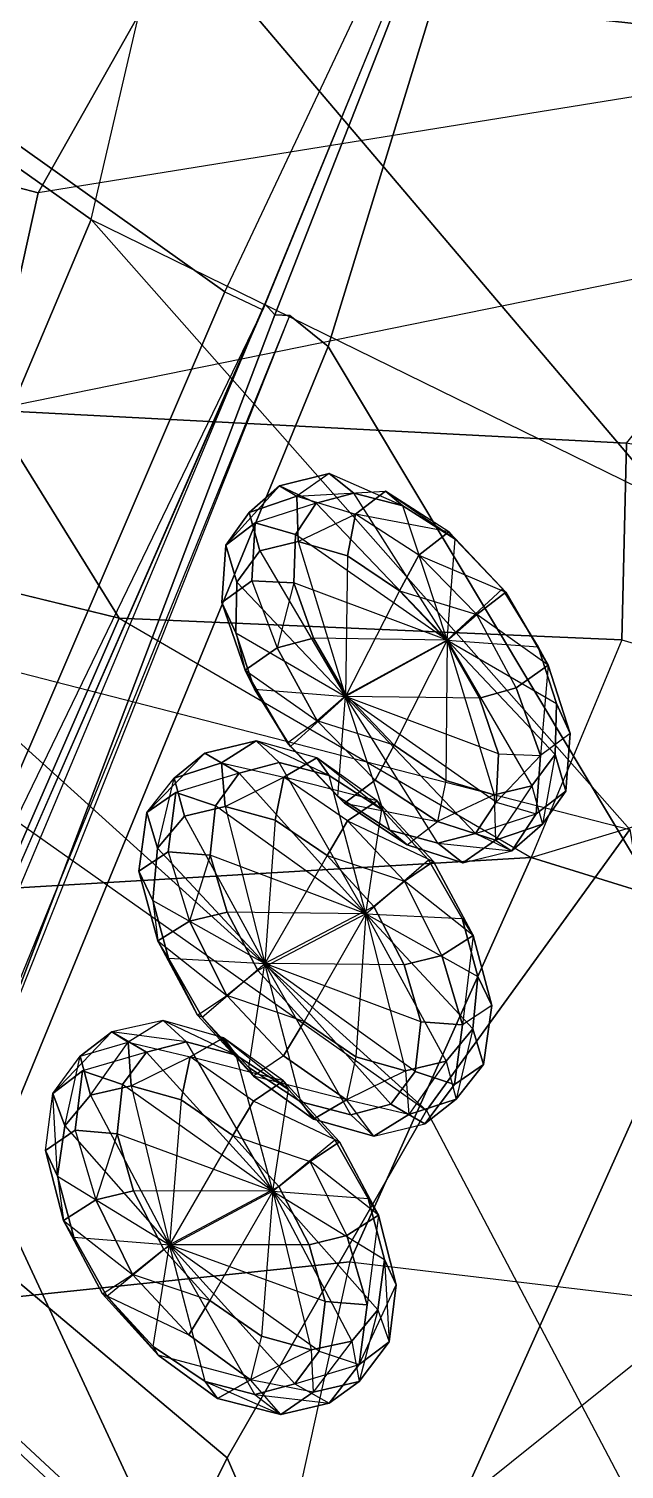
# Model space of a CAD drawing. Extents: x -0.135 to 0.053, y -0.194 to 0.215.
# Drawn here: x 0.01584 to 0.02235, y -0.09424 to -0.07846 of the extents above; entities that cross this region are included whole.
import ezdxf

# ---------------------------------------------------------------- set-up
doc = ezdxf.new("R2010")
doc.units = 0
for name, color, linetype in [('FIGURE_1_BLACK', 18, 'CONTINUOUS'), ('FIGURE_1_MAN_SUIT_BUTTONS', 176, 'CONTINUOUS'), ('FIGURE_1_MAN_SUIT_COAT_LINER', 9, 'CONTINUOUS'), ('FIGURE_1_MAN_SUIT_SHIRT', 7, 'CONTINUOUS'), ('FIGURE_1_MAN_SUIT_SLEEVES', 176, 'CONTINUOUS')]:
    doc.layers.add(name, color=color, linetype=linetype)

msp = doc.modelspace()

# ---------------------------------------------------------------- linework, layer by layer
at = {"layer": 'FIGURE_1_BLACK', "invisible_edges": 8}
for points in [[(0.018234, -0.104961, 0.388542), (0.004171, -0.087511, 0.384054), (0.008554, -0.089556, 0.382476)], [(0.004171, -0.087511, 0.384054), (0.018234, -0.104961, 0.388542), (0.014972, -0.108042, 0.39263)], [(0.008554, -0.089556, 0.382476), (0.0182, -0.099838, 0.384597), (0.018234, -0.104961, 0.388542)], [(0.0182, -0.099838, 0.384597), (0.008554, -0.089556, 0.382476), (0.012483, -0.091055, 0.381419)], [(0.012483, -0.091055, 0.381419), (0.01236, -0.090794, 0.380551), (0.01637, -0.094516, 0.380594)], [(0.016055, -0.094366, 0.381335), (0.0182, -0.099838, 0.384597), (0.012483, -0.091055, 0.381419)], [(0.01637, -0.094516, 0.380594), (0.016055, -0.094366, 0.381335), (0.012483, -0.091055, 0.381419)]]:
    msp.add_3dface(points, dxfattribs=at)
at = {"layer": 'FIGURE_1_MAN_SUIT_BUTTONS', "invisible_edges": 8}
for points in [[(0.017993, -0.08412, 0.384429), (0.018249, -0.083761, 0.385114), (0.018581, -0.083467, 0.384825)], [(0.018314, -0.083874, 0.384103), (0.017993, -0.08412, 0.384429), (0.018581, -0.083467, 0.384825)], [(0.018581, -0.083467, 0.384825), (0.018249, -0.083761, 0.385114), (0.018769, -0.083581, 0.38574)], [(0.018581, -0.083467, 0.384825), (0.018982, -0.083657, 0.38458), (0.018314, -0.083874, 0.384103)], [(0.018581, -0.083467, 0.384825), (0.019124, -0.083332, 0.38545), (0.019395, -0.083548, 0.385125)], [(0.019124, -0.083332, 0.38545), (0.018581, -0.083467, 0.384825), (0.018769, -0.083581, 0.38574)], [(0.019395, -0.083548, 0.385125), (0.018982, -0.083657, 0.38458), (0.018581, -0.083467, 0.384825)], [(0.019124, -0.083332, 0.38545), (0.018769, -0.083581, 0.38574), (0.019741, -0.083525, 0.386005)], [(0.019929, -0.083689, 0.385589), (0.019395, -0.083548, 0.385125), (0.019124, -0.083332, 0.38545)], [(0.019741, -0.083525, 0.386005), (0.019929, -0.083689, 0.385589), (0.019124, -0.083332, 0.38545)], [(0.018769, -0.083581, 0.38574), (0.018249, -0.083761, 0.385114), (0.018366, -0.084182, 0.385293)], [(0.018366, -0.084182, 0.385293), (0.018786, -0.084079, 0.385834), (0.018769, -0.083581, 0.38574)], [(0.018769, -0.083581, 0.38574), (0.019413, -0.08378, 0.386315), (0.019741, -0.083525, 0.386005)], [(0.018769, -0.083581, 0.38574), (0.018786, -0.084079, 0.385834), (0.019413, -0.08378, 0.386315)], [(0.020414, -0.08516, 0.384507), (0.018982, -0.083657, 0.38458), (0.019395, -0.083548, 0.385125)], [(0.020414, -0.08516, 0.384507), (0.019395, -0.083548, 0.385125), (0.019929, -0.083689, 0.385589)], [(0.020434, -0.083973, 0.386341), (0.019741, -0.083525, 0.386005), (0.019413, -0.08378, 0.386315)], [(0.020503, -0.084053, 0.385884), (0.019929, -0.083689, 0.385589), (0.019741, -0.083525, 0.386005)], [(0.020434, -0.083973, 0.386341), (0.020503, -0.084053, 0.385884), (0.019741, -0.083525, 0.386005)], [(0.018249, -0.083761, 0.385114), (0.017993, -0.08412, 0.384429), (0.018113, -0.084524, 0.384693)], [(0.018113, -0.084524, 0.384693), (0.018366, -0.084182, 0.385293), (0.018249, -0.083761, 0.385114)], [(0.018982, -0.083657, 0.38458), (0.018754, -0.084003, 0.384022), (0.018314, -0.083874, 0.384103)], [(0.020414, -0.08516, 0.384507), (0.018754, -0.084003, 0.384022), (0.018982, -0.083657, 0.38458)], [(0.018786, -0.084079, 0.385834), (0.019323, -0.084234, 0.386279), (0.019413, -0.08378, 0.386315)], [(0.020104, -0.084229, 0.386662), (0.019413, -0.08378, 0.386315), (0.019323, -0.084234, 0.386279)], [(0.020104, -0.084229, 0.386662), (0.020434, -0.083973, 0.386341), (0.019413, -0.08378, 0.386315)], [(0.020414, -0.08516, 0.384507), (0.019929, -0.083689, 0.385589), (0.020503, -0.084053, 0.385884)], [(0.018314, -0.083874, 0.384103), (0.018278, -0.084508, 0.38352), (0.01795, -0.084748, 0.383869)], [(0.01795, -0.084748, 0.383869), (0.017993, -0.08412, 0.384429), (0.018314, -0.083874, 0.384103)], [(0.018278, -0.084508, 0.38352), (0.018314, -0.083874, 0.384103), (0.018754, -0.084003, 0.384022)], [(0.018113, -0.084524, 0.384693), (0.017993, -0.08412, 0.384429), (0.01795, -0.084748, 0.383869)], [(0.018754, -0.084003, 0.384022), (0.018736, -0.08453, 0.383538), (0.018278, -0.084508, 0.38352)], [(0.018786, -0.084079, 0.385834), (0.018366, -0.084182, 0.385293), (0.019303, -0.085776, 0.385207)], [(0.020414, -0.08516, 0.384507), (0.018736, -0.08453, 0.383538), (0.018754, -0.084003, 0.384022)], [(0.019323, -0.084234, 0.386279), (0.018786, -0.084079, 0.385834), (0.019303, -0.085776, 0.385207)], [(0.020434, -0.083973, 0.386341), (0.020104, -0.084229, 0.386662), (0.02106, -0.084635, 0.386434)], [(0.020414, -0.08516, 0.384507), (0.020503, -0.084053, 0.385884), (0.021023, -0.084598, 0.385973)], [(0.020434, -0.083973, 0.386341), (0.02106, -0.084635, 0.386434), (0.021023, -0.084598, 0.385973)], [(0.021023, -0.084598, 0.385973), (0.020503, -0.084053, 0.385884), (0.020434, -0.083973, 0.386341)], [(0.018366, -0.084182, 0.385293), (0.018113, -0.084524, 0.384693), (0.019303, -0.085776, 0.385207)], [(0.019893, -0.084618, 0.38656), (0.019323, -0.084234, 0.386279), (0.019303, -0.085776, 0.385207)], [(0.019323, -0.084234, 0.386279), (0.019893, -0.084618, 0.38656), (0.020104, -0.084229, 0.386662)], [(0.020104, -0.084229, 0.386662), (0.019893, -0.084618, 0.38656), (0.020739, -0.084878, 0.386758)], [(0.020104, -0.084229, 0.386662), (0.020739, -0.084878, 0.386758), (0.02106, -0.084635, 0.386434)], [(0.018203, -0.085489, 0.383412), (0.01795, -0.084748, 0.383869), (0.018278, -0.084508, 0.38352)], [(0.01795, -0.084748, 0.383869), (0.018101, -0.085078, 0.384198), (0.018113, -0.084524, 0.384693)], [(0.018113, -0.084524, 0.384693), (0.018101, -0.085078, 0.384198), (0.019303, -0.085776, 0.385207)], [(0.018278, -0.084508, 0.38352), (0.018554, -0.085245, 0.383085), (0.018203, -0.085489, 0.383412)], [(0.018278, -0.084508, 0.38352), (0.018736, -0.08453, 0.383538), (0.018554, -0.085245, 0.383085)], [(0.018736, -0.08453, 0.383538), (0.018953, -0.085137, 0.383213), (0.018554, -0.085245, 0.383085)], [(0.020414, -0.08516, 0.384507), (0.018953, -0.085137, 0.383213), (0.018736, -0.08453, 0.383538)], [(0.018101, -0.085078, 0.384198), (0.01795, -0.084748, 0.383869), (0.018203, -0.085489, 0.383412)], [(0.020413, -0.085165, 0.386634), (0.019893, -0.084618, 0.38656), (0.019303, -0.085776, 0.385207)], [(0.019893, -0.084618, 0.38656), (0.020413, -0.085165, 0.386634), (0.020739, -0.084878, 0.386758)], [(0.020414, -0.08516, 0.384507), (0.021023, -0.084598, 0.385973), (0.021414, -0.085232, 0.385844)], [(0.02152, -0.085433, 0.386287), (0.02106, -0.084635, 0.386434), (0.020739, -0.084878, 0.386758)], [(0.021414, -0.085232, 0.385844), (0.021023, -0.084598, 0.385973), (0.02106, -0.084635, 0.386434)], [(0.02106, -0.084635, 0.386434), (0.02152, -0.085433, 0.386287), (0.021414, -0.085232, 0.385844)], [(0.021172, -0.08568, 0.386613), (0.020739, -0.084878, 0.386758), (0.020413, -0.085165, 0.386634)], [(0.021172, -0.08568, 0.386613), (0.02152, -0.085433, 0.386287), (0.020739, -0.084878, 0.386758)], [(0.018101, -0.085078, 0.384198), (0.018306, -0.085695, 0.383861), (0.019303, -0.085776, 0.385207)], [(0.018306, -0.085695, 0.383861), (0.018101, -0.085078, 0.384198), (0.018203, -0.085489, 0.383412)], [(0.018554, -0.085245, 0.383085), (0.018953, -0.085137, 0.383213), (0.019315, -0.085763, 0.383066)], [(0.020414, -0.08516, 0.384507), (0.019315, -0.085763, 0.383066), (0.018953, -0.085137, 0.383213)], [(0.020769, -0.085794, 0.386491), (0.020413, -0.085165, 0.386634), (0.019303, -0.085776, 0.385207)], [(0.020414, -0.08516, 0.384507), (0.019836, -0.08631, 0.383139), (0.019315, -0.085763, 0.383066)], [(0.020414, -0.08516, 0.384507), (0.020401, -0.086697, 0.383425), (0.019836, -0.08631, 0.383139)], [(0.020414, -0.08516, 0.384507), (0.02093, -0.086855, 0.383876), (0.020401, -0.086697, 0.383425)], [(0.020413, -0.085165, 0.386634), (0.020769, -0.085794, 0.386491), (0.021172, -0.08568, 0.386613)], [(0.020414, -0.08516, 0.384507), (0.021614, -0.085854, 0.385513), (0.021597, -0.086412, 0.385022)], [(0.020414, -0.08516, 0.384507), (0.021343, -0.086755, 0.384422), (0.02093, -0.086855, 0.383876)], [(0.020414, -0.08516, 0.384507), (0.021597, -0.086412, 0.385022), (0.021343, -0.086755, 0.384422)], [(0.020414, -0.08516, 0.384507), (0.021414, -0.085232, 0.385844), (0.021614, -0.085854, 0.385513)], [(0.018203, -0.085489, 0.383412), (0.018554, -0.085245, 0.383085), (0.018994, -0.086043, 0.382934)], [(0.019315, -0.085763, 0.383066), (0.018994, -0.086043, 0.382934), (0.018554, -0.085245, 0.383085)], [(0.021614, -0.085854, 0.385513), (0.021414, -0.085232, 0.385844), (0.02152, -0.085433, 0.386287)], [(0.018669, -0.086284, 0.383259), (0.018203, -0.085489, 0.383412), (0.018994, -0.086043, 0.382934)], [(0.018306, -0.085695, 0.383861), (0.018203, -0.085489, 0.383412), (0.018669, -0.086284, 0.383259)], [(0.02152, -0.085433, 0.386287), (0.021172, -0.08568, 0.386613), (0.021437, -0.086422, 0.386186)], [(0.021764, -0.086181, 0.385838), (0.02152, -0.085433, 0.386287), (0.021437, -0.086422, 0.386186)], [(0.02152, -0.085433, 0.386287), (0.021764, -0.086181, 0.385838), (0.021614, -0.085854, 0.385513)], [(0.018306, -0.085695, 0.383861), (0.0187, -0.086326, 0.383728), (0.019303, -0.085776, 0.385207)], [(0.0187, -0.086326, 0.383728), (0.018306, -0.085695, 0.383861), (0.018669, -0.086284, 0.383259)], [(0.021172, -0.08568, 0.386613), (0.020769, -0.085794, 0.386491), (0.020979, -0.086403, 0.386171)], [(0.020979, -0.086403, 0.386171), (0.021437, -0.086422, 0.386186), (0.021172, -0.08568, 0.386613)], [(0.0187, -0.086326, 0.383728), (0.01922, -0.086872, 0.383817), (0.019303, -0.085776, 0.385207)], [(0.019315, -0.085763, 0.383066), (0.019836, -0.08631, 0.383139), (0.018994, -0.086043, 0.382934)], [(0.01922, -0.086872, 0.383817), (0.019787, -0.08724, 0.384118), (0.019303, -0.085776, 0.385207)], [(0.020954, -0.086934, 0.385692), (0.020979, -0.086403, 0.386171), (0.019303, -0.085776, 0.385207)], [(0.020315, -0.087385, 0.384587), (0.020725, -0.087279, 0.385135), (0.019303, -0.085776, 0.385207)], [(0.019787, -0.08724, 0.384118), (0.020315, -0.087385, 0.384587), (0.019303, -0.085776, 0.385207)], [(0.020725, -0.087279, 0.385135), (0.020954, -0.086934, 0.385692), (0.019303, -0.085776, 0.385207)], [(0.020979, -0.086403, 0.386171), (0.020769, -0.085794, 0.386491), (0.019303, -0.085776, 0.385207)], [(0.021597, -0.086412, 0.385022), (0.021614, -0.085854, 0.385513), (0.021764, -0.086181, 0.385838)], [(0.018669, -0.086284, 0.383259), (0.018994, -0.086043, 0.382934), (0.019628, -0.086693, 0.38303)], [(0.019836, -0.08631, 0.383139), (0.019628, -0.086693, 0.38303), (0.018994, -0.086043, 0.382934)], [(0.017764, -0.086399, 0.381049), (0.018323, -0.086264, 0.381686), (0.018577, -0.0865, 0.381318)], [(0.017945, -0.086502, 0.381988), (0.018323, -0.086264, 0.381686), (0.017764, -0.086399, 0.381049)], [(0.018323, -0.086264, 0.381686), (0.017945, -0.086502, 0.381988), (0.018629, -0.08666, 0.38252)], [(0.019124, -0.086641, 0.38176), (0.018577, -0.0865, 0.381318), (0.018323, -0.086264, 0.381686)], [(0.018987, -0.08645, 0.382181), (0.019124, -0.086641, 0.38176), (0.018323, -0.086264, 0.381686)], [(0.018629, -0.08666, 0.38252), (0.018987, -0.08645, 0.382181), (0.018323, -0.086264, 0.381686)], [(0.019628, -0.086693, 0.38303), (0.019293, -0.086947, 0.383353), (0.018669, -0.086284, 0.383259)], [(0.0187, -0.086326, 0.383728), (0.018669, -0.086284, 0.383259), (0.019293, -0.086947, 0.383353)], [(0.01922, -0.086872, 0.383817), (0.0187, -0.086326, 0.383728), (0.019293, -0.086947, 0.383353)], [(0.019628, -0.086693, 0.38303), (0.019836, -0.08631, 0.383139), (0.020401, -0.086697, 0.383425)], [(0.021391, -0.087061, 0.38561), (0.021715, -0.086814, 0.385284), (0.021764, -0.086181, 0.385838)], [(0.021764, -0.086181, 0.385838), (0.021437, -0.086422, 0.386186), (0.021391, -0.087061, 0.38561)], [(0.021764, -0.086181, 0.385838), (0.021715, -0.086814, 0.385284), (0.021597, -0.086412, 0.385022)], [(0.017127, -0.087046, 0.380713), (0.017426, -0.086671, 0.381376), (0.017764, -0.086399, 0.381049)], [(0.017443, -0.086827, 0.380353), (0.017127, -0.087046, 0.380713), (0.017764, -0.086399, 0.381049)], [(0.017764, -0.086399, 0.381049), (0.017426, -0.086671, 0.381376), (0.017945, -0.086502, 0.381988)], [(0.017764, -0.086399, 0.381049), (0.018139, -0.086616, 0.380794), (0.017443, -0.086827, 0.380353)], [(0.018577, -0.0865, 0.381318), (0.018139, -0.086616, 0.380794), (0.017764, -0.086399, 0.381049)], [(0.01965, -0.086919, 0.382532), (0.018987, -0.08645, 0.382181), (0.018629, -0.08666, 0.38252)], [(0.019699, -0.087015, 0.382057), (0.019124, -0.086641, 0.38176), (0.018987, -0.08645, 0.382181)], [(0.01965, -0.086919, 0.382532), (0.019699, -0.087015, 0.382057), (0.018987, -0.08645, 0.382181)], [(0.020979, -0.086403, 0.386171), (0.020954, -0.086934, 0.385692), (0.021437, -0.086422, 0.386186)], [(0.020954, -0.086934, 0.385692), (0.021391, -0.087061, 0.38561), (0.021437, -0.086422, 0.386186)], [(0.021343, -0.086755, 0.384422), (0.021597, -0.086412, 0.385022), (0.021459, -0.087175, 0.384599)], [(0.021597, -0.086412, 0.385022), (0.021715, -0.086814, 0.385284), (0.021459, -0.087175, 0.384599)], [(0.017945, -0.086502, 0.381988), (0.017426, -0.086671, 0.381376), (0.01754, -0.087087, 0.381574)], [(0.018139, -0.086616, 0.380794), (0.017878, -0.086973, 0.380254), (0.017443, -0.086827, 0.380353)], [(0.01754, -0.087087, 0.381574), (0.017985, -0.086982, 0.382103), (0.017945, -0.086502, 0.381988)], [(0.019527, -0.088157, 0.380713), (0.017878, -0.086973, 0.380254), (0.018139, -0.086616, 0.380794)], [(0.017945, -0.086502, 0.381988), (0.017985, -0.086982, 0.382103), (0.018629, -0.08666, 0.38252)], [(0.019527, -0.088157, 0.380713), (0.018139, -0.086616, 0.380794), (0.018577, -0.0865, 0.381318)], [(0.019527, -0.088157, 0.380713), (0.018577, -0.0865, 0.381318), (0.019124, -0.086641, 0.38176)], [(0.019527, -0.088157, 0.380713), (0.019124, -0.086641, 0.38176), (0.019699, -0.087015, 0.382057)], [(0.017127, -0.087046, 0.380713), (0.017245, -0.08744, 0.380993), (0.017426, -0.086671, 0.381376)], [(0.017245, -0.08744, 0.380993), (0.01754, -0.087087, 0.381574), (0.017426, -0.086671, 0.381376)], [(0.017985, -0.086982, 0.382103), (0.018533, -0.087132, 0.382531), (0.018629, -0.08666, 0.38252)], [(0.019326, -0.08714, 0.382881), (0.018629, -0.08666, 0.38252), (0.018533, -0.087132, 0.382531)], [(0.019326, -0.08714, 0.382881), (0.01965, -0.086919, 0.382532), (0.018629, -0.08666, 0.38252)], [(0.019293, -0.086947, 0.383353), (0.019628, -0.086693, 0.38303), (0.020311, -0.087147, 0.383384)], [(0.020401, -0.086697, 0.383425), (0.020311, -0.087147, 0.383384), (0.019628, -0.086693, 0.38303)], [(0.020401, -0.086697, 0.383425), (0.02093, -0.086855, 0.383876), (0.020311, -0.087147, 0.383384)], [(0.02093, -0.086855, 0.383876), (0.021343, -0.086755, 0.384422), (0.020944, -0.087351, 0.383967)], [(0.021343, -0.086755, 0.384422), (0.021459, -0.087175, 0.384599), (0.020944, -0.087351, 0.383967)], [(0.017443, -0.086827, 0.380353), (0.017361, -0.087479, 0.379792), (0.017039, -0.087691, 0.380175)], [(0.017039, -0.087691, 0.380175), (0.017127, -0.087046, 0.380713), (0.017443, -0.086827, 0.380353)], [(0.017361, -0.087479, 0.379792), (0.017443, -0.086827, 0.380353), (0.017878, -0.086973, 0.380254)], [(0.01922, -0.086872, 0.383817), (0.019293, -0.086947, 0.383353), (0.019979, -0.087401, 0.383695)], [(0.019979, -0.087401, 0.383695), (0.019787, -0.08724, 0.384118), (0.01922, -0.086872, 0.383817)], [(0.019979, -0.087401, 0.383695), (0.019293, -0.086947, 0.383353), (0.020311, -0.087147, 0.383384)], [(0.01965, -0.086919, 0.382532), (0.019326, -0.08714, 0.382881), (0.020265, -0.087585, 0.382616)], [(0.01965, -0.086919, 0.382532), (0.020265, -0.087585, 0.382616), (0.020212, -0.087565, 0.382147)], [(0.020212, -0.087565, 0.382147), (0.019699, -0.087015, 0.382057), (0.01965, -0.086919, 0.382532)], [(0.02093, -0.086855, 0.383876), (0.020944, -0.087351, 0.383967), (0.020311, -0.087147, 0.383384)], [(0.020954, -0.086934, 0.385692), (0.020725, -0.087279, 0.385135), (0.021391, -0.087061, 0.38561)], [(0.021715, -0.086814, 0.385284), (0.021391, -0.087061, 0.38561), (0.021124, -0.087468, 0.384888)], [(0.021124, -0.087468, 0.384888), (0.021459, -0.087175, 0.384599), (0.021715, -0.086814, 0.385284)], [(0.017245, -0.08744, 0.380993), (0.017127, -0.087046, 0.380713), (0.017039, -0.087691, 0.380175)], [(0.01754, -0.087087, 0.381574), (0.017245, -0.08744, 0.380993), (0.018421, -0.088702, 0.381511)], [(0.017878, -0.086973, 0.380254), (0.017821, -0.087516, 0.379787), (0.017361, -0.087479, 0.379792)], [(0.017985, -0.086982, 0.382103), (0.01754, -0.087087, 0.381574), (0.018421, -0.088702, 0.381511)], [(0.019527, -0.088157, 0.380713), (0.017821, -0.087516, 0.379787), (0.017878, -0.086973, 0.380254)], [(0.018533, -0.087132, 0.382531), (0.017985, -0.086982, 0.382103), (0.018421, -0.088702, 0.381511)], [(0.019527, -0.088157, 0.380713), (0.019699, -0.087015, 0.382057), (0.020212, -0.087565, 0.382147)], [(0.020725, -0.087279, 0.385135), (0.021124, -0.087468, 0.384888), (0.021391, -0.087061, 0.38561)], [(0.019102, -0.08752, 0.382803), (0.018533, -0.087132, 0.382531), (0.018421, -0.088702, 0.381511)], [(0.018533, -0.087132, 0.382531), (0.019102, -0.08752, 0.382803), (0.019326, -0.08714, 0.382881)], [(0.019326, -0.08714, 0.382881), (0.019102, -0.08752, 0.382803), (0.019949, -0.0878, 0.382972)], [(0.019326, -0.08714, 0.382881), (0.019949, -0.0878, 0.382972), (0.020265, -0.087585, 0.382616)], [(0.019787, -0.08724, 0.384118), (0.019979, -0.087401, 0.383695), (0.020587, -0.087599, 0.384257)], [(0.020587, -0.087599, 0.384257), (0.020315, -0.087385, 0.384587), (0.019787, -0.08724, 0.384118)], [(0.019979, -0.087401, 0.383695), (0.020311, -0.087147, 0.383384), (0.020944, -0.087351, 0.383967)], [(0.020944, -0.087351, 0.383967), (0.021459, -0.087175, 0.384599), (0.021124, -0.087468, 0.384888)], [(0.020944, -0.087351, 0.383967), (0.020587, -0.087599, 0.384257), (0.019979, -0.087401, 0.383695)], [(0.020725, -0.087279, 0.385135), (0.020315, -0.087385, 0.384587), (0.021124, -0.087468, 0.384888)], [(0.020315, -0.087385, 0.384587), (0.020587, -0.087599, 0.384257), (0.021124, -0.087468, 0.384888)], [(0.020587, -0.087599, 0.384257), (0.020944, -0.087351, 0.383967), (0.021124, -0.087468, 0.384888)], [(0.017039, -0.087691, 0.380175), (0.017193, -0.08801, 0.380518), (0.017245, -0.08744, 0.380993)], [(0.017246, -0.088455, 0.379733), (0.017039, -0.087691, 0.380175), (0.017361, -0.087479, 0.379792)], [(0.017245, -0.08744, 0.380993), (0.017193, -0.08801, 0.380518), (0.018421, -0.088702, 0.381511)], [(0.017361, -0.087479, 0.379792), (0.017593, -0.088238, 0.37937), (0.017246, -0.088455, 0.379733)], [(0.017361, -0.087479, 0.379792), (0.017821, -0.087516, 0.379787), (0.017593, -0.088238, 0.37937)], [(0.017821, -0.087516, 0.379787), (0.018005, -0.088139, 0.379472), (0.017593, -0.088238, 0.37937)], [(0.019527, -0.088157, 0.380713), (0.018005, -0.088139, 0.379472), (0.017821, -0.087516, 0.379787)], [(0.019611, -0.088076, 0.382876), (0.019102, -0.08752, 0.382803), (0.018421, -0.088702, 0.381511)], [(0.019102, -0.08752, 0.382803), (0.019611, -0.088076, 0.382876), (0.019949, -0.0878, 0.382972)], [(0.019527, -0.088157, 0.380713), (0.020212, -0.087565, 0.382147), (0.02058, -0.08821, 0.382024)], [(0.0207, -0.088396, 0.382478), (0.020265, -0.087585, 0.382616), (0.019949, -0.0878, 0.382972)], [(0.02058, -0.08821, 0.382024), (0.020212, -0.087565, 0.382147), (0.020265, -0.087585, 0.382616)], [(0.020265, -0.087585, 0.382616), (0.0207, -0.088396, 0.382478), (0.02058, -0.08821, 0.382024)], [(0.017193, -0.08801, 0.380518), (0.017039, -0.087691, 0.380175), (0.017246, -0.088455, 0.379733)], [(0.020357, -0.088614, 0.382838), (0.019949, -0.0878, 0.382972), (0.019611, -0.088076, 0.382876)], [(0.020357, -0.088614, 0.382838), (0.0207, -0.088396, 0.382478), (0.019949, -0.0878, 0.382972)], [(0.017193, -0.08801, 0.380518), (0.017365, -0.088644, 0.380193), (0.018421, -0.088702, 0.381511)], [(0.017365, -0.088644, 0.380193), (0.017193, -0.08801, 0.380518), (0.017246, -0.088455, 0.379733)], [(0.017593, -0.088238, 0.37937), (0.018005, -0.088139, 0.379472), (0.018342, -0.088779, 0.379332)], [(0.019527, -0.088157, 0.380713), (0.018342, -0.088779, 0.379332), (0.018005, -0.088139, 0.379472)], [(0.019527, -0.088157, 0.380713), (0.018849, -0.089337, 0.379404), (0.018342, -0.088779, 0.379332)], [(0.019946, -0.088716, 0.38274), (0.019611, -0.088076, 0.382876), (0.018421, -0.088702, 0.381511)], [(0.019527, -0.088157, 0.380713), (0.019414, -0.089726, 0.379681), (0.018849, -0.089337, 0.379404)], [(0.019527, -0.088157, 0.380713), (0.01996, -0.089877, 0.380115), (0.019414, -0.089726, 0.379681)], [(0.019527, -0.088157, 0.380713), (0.020751, -0.088845, 0.381704), (0.020697, -0.089417, 0.381232)], [(0.019527, -0.088157, 0.380713), (0.020404, -0.089771, 0.38065), (0.01996, -0.089877, 0.380115)], [(0.019527, -0.088157, 0.380713), (0.020697, -0.089417, 0.381232), (0.020404, -0.089771, 0.38065)], [(0.019527, -0.088157, 0.380713), (0.02058, -0.08821, 0.382024), (0.020751, -0.088845, 0.381704)], [(0.019611, -0.088076, 0.382876), (0.019946, -0.088716, 0.38274), (0.020357, -0.088614, 0.382838)], [(0.020751, -0.088845, 0.381704), (0.02058, -0.08821, 0.382024), (0.0207, -0.088396, 0.382478)], [(0.017246, -0.088455, 0.379733), (0.017593, -0.088238, 0.37937), (0.018002, -0.089054, 0.379229)], [(0.018342, -0.088779, 0.379332), (0.018002, -0.089054, 0.379229), (0.017593, -0.088238, 0.37937)], [(0.017681, -0.089268, 0.379588), (0.017246, -0.088455, 0.379733), (0.018002, -0.089054, 0.379229)], [(0.017365, -0.088644, 0.380193), (0.017246, -0.088455, 0.379733), (0.017681, -0.089268, 0.379588)], [(0.0207, -0.088396, 0.382478), (0.020357, -0.088614, 0.382838), (0.020584, -0.089374, 0.382424)], [(0.020905, -0.089162, 0.382043), (0.0207, -0.088396, 0.382478), (0.020584, -0.089374, 0.382424)], [(0.0207, -0.088396, 0.382478), (0.020905, -0.089162, 0.382043), (0.020751, -0.088845, 0.381704)], [(0.017365, -0.088644, 0.380193), (0.017732, -0.089291, 0.380066), (0.018421, -0.088702, 0.381511)], [(0.017732, -0.089291, 0.380066), (0.017365, -0.088644, 0.380193), (0.017681, -0.089268, 0.379588)], [(0.020357, -0.088614, 0.382838), (0.019946, -0.088716, 0.38274), (0.020126, -0.08934, 0.382432)], [(0.020126, -0.08934, 0.382432), (0.020584, -0.089374, 0.382424), (0.020357, -0.088614, 0.382838)], [(0.017732, -0.089291, 0.380066), (0.018243, -0.089842, 0.380156), (0.018421, -0.088702, 0.381511)], [(0.018342, -0.088779, 0.379332), (0.018849, -0.089337, 0.379404), (0.018002, -0.089054, 0.379229)], [(0.018243, -0.089842, 0.380156), (0.018815, -0.090217, 0.380457), (0.018421, -0.088702, 0.381511)], [(0.020064, -0.089884, 0.38197), (0.020126, -0.08934, 0.382432), (0.018421, -0.088702, 0.381511)], [(0.01936, -0.090359, 0.380905), (0.019799, -0.090242, 0.381431), (0.018421, -0.088702, 0.381511)], [(0.018815, -0.090217, 0.380457), (0.01936, -0.090359, 0.380905), (0.018421, -0.088702, 0.381511)], [(0.019799, -0.090242, 0.381431), (0.020064, -0.089884, 0.38197), (0.018421, -0.088702, 0.381511)], [(0.020126, -0.08934, 0.382432), (0.019946, -0.088716, 0.38274), (0.018421, -0.088702, 0.381511)], [(0.020697, -0.089417, 0.381232), (0.020751, -0.088845, 0.381704), (0.020905, -0.089162, 0.382043)], [(0.017681, -0.089268, 0.379588), (0.018002, -0.089054, 0.379229), (0.018623, -0.089715, 0.37932)], [(0.018849, -0.089337, 0.379404), (0.018623, -0.089715, 0.37932), (0.018002, -0.089054, 0.379229)], [(0.020496, -0.090028, 0.381869), (0.020813, -0.089809, 0.38151), (0.020905, -0.089162, 0.382043)], [(0.020905, -0.089162, 0.382043), (0.020584, -0.089374, 0.382424), (0.020496, -0.090028, 0.381869)], [(0.020905, -0.089162, 0.382043), (0.020813, -0.089809, 0.38151), (0.020697, -0.089417, 0.381232)], [(0.017306, -0.089325, 0.378471), (0.01756, -0.089561, 0.378094), (0.016743, -0.089452, 0.377813)], [(0.017306, -0.089325, 0.378471), (0.016743, -0.089452, 0.377813), (0.016921, -0.089563, 0.378776)], [(0.017306, -0.089325, 0.378471), (0.016921, -0.089563, 0.378776), (0.017602, -0.089726, 0.379323)], [(0.018106, -0.089705, 0.378549), (0.01756, -0.089561, 0.378094), (0.017306, -0.089325, 0.378471)], [(0.017967, -0.089517, 0.37898), (0.018106, -0.089705, 0.378549), (0.017306, -0.089325, 0.378471)], [(0.017602, -0.089726, 0.379323), (0.017967, -0.089517, 0.37898), (0.017306, -0.089325, 0.378471)], [(0.018623, -0.089715, 0.37932), (0.018294, -0.089936, 0.379672), (0.017681, -0.089268, 0.379588)], [(0.017732, -0.089291, 0.380066), (0.017681, -0.089268, 0.379588), (0.018294, -0.089936, 0.379672)], [(0.018243, -0.089842, 0.380156), (0.017732, -0.089291, 0.380066), (0.018294, -0.089936, 0.379672)], [(0.016099, -0.090126, 0.377459), (0.016398, -0.089719, 0.378135), (0.016743, -0.089452, 0.377813)], [(0.016423, -0.089877, 0.377103), (0.016099, -0.090126, 0.377459), (0.016743, -0.089452, 0.377813)], [(0.016743, -0.089452, 0.377813), (0.016398, -0.089719, 0.378135), (0.016921, -0.089563, 0.378776)], [(0.016743, -0.089452, 0.377813), (0.017124, -0.089673, 0.377552), (0.016423, -0.089877, 0.377103)], [(0.01756, -0.089561, 0.378094), (0.017124, -0.089673, 0.377552), (0.016743, -0.089452, 0.377813)], [(0.018623, -0.089715, 0.37932), (0.018849, -0.089337, 0.379404), (0.019414, -0.089726, 0.379681)], [(0.020584, -0.089374, 0.382424), (0.020126, -0.08934, 0.382432), (0.020064, -0.089884, 0.38197)], [(0.020064, -0.089884, 0.38197), (0.020496, -0.090028, 0.381869), (0.020584, -0.089374, 0.382424)], [(0.020404, -0.089771, 0.38065), (0.020697, -0.089417, 0.381232), (0.020514, -0.090187, 0.380846)], [(0.020697, -0.089417, 0.381232), (0.020813, -0.089809, 0.38151), (0.020514, -0.090187, 0.380846)], [(0.016398, -0.089719, 0.378135), (0.01651, -0.090144, 0.378341), (0.016921, -0.089563, 0.378776)], [(0.01651, -0.090144, 0.378341), (0.016956, -0.090044, 0.378888), (0.016921, -0.089563, 0.378776)], [(0.016921, -0.089563, 0.378776), (0.016956, -0.090044, 0.378888), (0.017602, -0.089726, 0.379323)], [(0.018508, -0.091195, 0.377482), (0.017124, -0.089673, 0.377552), (0.01756, -0.089561, 0.378094)], [(0.018508, -0.091195, 0.377482), (0.01756, -0.089561, 0.378094), (0.018106, -0.089705, 0.378549)], [(0.018625, -0.089988, 0.379339), (0.017967, -0.089517, 0.37898), (0.017602, -0.089726, 0.379323)], [(0.018677, -0.090082, 0.378852), (0.018106, -0.089705, 0.378549), (0.017967, -0.089517, 0.37898)], [(0.018625, -0.089988, 0.379339), (0.018677, -0.090082, 0.378852), (0.017967, -0.089517, 0.37898)], [(0.016099, -0.090126, 0.377459), (0.016228, -0.090482, 0.37777), (0.016398, -0.089719, 0.378135)], [(0.016228, -0.090482, 0.37777), (0.01651, -0.090144, 0.378341), (0.016398, -0.089719, 0.378135)], [(0.017124, -0.089673, 0.377552), (0.016861, -0.090028, 0.376991), (0.016423, -0.089877, 0.377103)], [(0.018508, -0.091195, 0.377482), (0.016861, -0.090028, 0.376991), (0.017124, -0.089673, 0.377552)], [(0.016956, -0.090044, 0.378888), (0.017502, -0.090197, 0.379328), (0.017602, -0.089726, 0.379323)], [(0.018296, -0.090209, 0.37969), (0.017602, -0.089726, 0.379323), (0.017502, -0.090197, 0.379328)], [(0.018296, -0.090209, 0.37969), (0.018625, -0.089988, 0.379339), (0.017602, -0.089726, 0.379323)], [(0.018508, -0.091195, 0.377482), (0.018106, -0.089705, 0.378549), (0.018677, -0.090082, 0.378852)], [(0.018623, -0.089715, 0.37932), (0.019315, -0.090197, 0.379687), (0.018294, -0.089936, 0.379672)], [(0.019414, -0.089726, 0.379681), (0.019315, -0.090197, 0.379687), (0.018623, -0.089715, 0.37932)], [(0.019414, -0.089726, 0.379681), (0.01996, -0.089877, 0.380115), (0.019315, -0.090197, 0.379687)], [(0.01996, -0.089877, 0.380115), (0.020404, -0.089771, 0.38065), (0.019995, -0.090356, 0.380227)], [(0.020404, -0.089771, 0.38065), (0.020514, -0.090187, 0.380846), (0.019995, -0.090356, 0.380227)], [(0.016017, -0.090751, 0.376869), (0.016099, -0.090126, 0.377459), (0.016423, -0.089877, 0.377103)], [(0.016423, -0.089877, 0.377103), (0.016341, -0.09053, 0.376508), (0.016017, -0.090751, 0.376869)], [(0.016341, -0.09053, 0.376508), (0.016423, -0.089877, 0.377103), (0.016861, -0.090028, 0.376991)], [(0.018243, -0.089842, 0.380156), (0.018294, -0.089936, 0.379672), (0.018952, -0.090406, 0.380028)], [(0.018952, -0.090406, 0.380028), (0.018815, -0.090217, 0.380457), (0.018243, -0.089842, 0.380156)], [(0.019315, -0.090197, 0.379687), (0.018952, -0.090406, 0.380028), (0.018294, -0.089936, 0.379672)], [(0.01996, -0.089877, 0.380115), (0.019995, -0.090356, 0.380227), (0.019315, -0.090197, 0.379687)], [(0.020496, -0.090028, 0.381869), (0.020064, -0.089884, 0.38197), (0.019799, -0.090242, 0.381431)], [(0.020813, -0.089809, 0.38151), (0.020496, -0.090028, 0.381869), (0.020171, -0.090459, 0.381174)], [(0.020171, -0.090459, 0.381174), (0.020514, -0.090187, 0.380846), (0.020813, -0.089809, 0.38151)], [(0.016861, -0.090028, 0.376991), (0.016802, -0.09057, 0.376502), (0.016341, -0.09053, 0.376508)], [(0.016956, -0.090044, 0.378888), (0.01651, -0.090144, 0.378341), (0.017374, -0.091784, 0.378238)], [(0.018508, -0.091195, 0.377482), (0.016802, -0.09057, 0.376502), (0.016861, -0.090028, 0.376991)], [(0.017502, -0.090197, 0.379328), (0.016956, -0.090044, 0.378888), (0.017374, -0.091784, 0.378238)], [(0.019237, -0.090655, 0.37942), (0.018625, -0.089988, 0.379339), (0.018296, -0.090209, 0.37969)], [(0.018508, -0.091195, 0.377482), (0.018677, -0.090082, 0.378852), (0.019187, -0.090633, 0.37894)], [(0.018625, -0.089988, 0.379339), (0.019237, -0.090655, 0.37942), (0.019187, -0.090633, 0.37894)], [(0.019187, -0.090633, 0.37894), (0.018677, -0.090082, 0.378852), (0.018625, -0.089988, 0.379339)], [(0.019799, -0.090242, 0.381431), (0.020171, -0.090459, 0.381174), (0.020496, -0.090028, 0.381869)], [(0.016017, -0.090751, 0.376869), (0.016148, -0.091033, 0.377245), (0.016099, -0.090126, 0.377459)], [(0.016148, -0.091033, 0.377245), (0.016228, -0.090482, 0.37777), (0.016099, -0.090126, 0.377459)], [(0.01651, -0.090144, 0.378341), (0.016228, -0.090482, 0.37777), (0.017374, -0.091784, 0.378238)], [(0.018069, -0.090587, 0.379605), (0.017502, -0.090197, 0.379328), (0.017374, -0.091784, 0.378238)], [(0.017502, -0.090197, 0.379328), (0.018069, -0.090587, 0.379605), (0.018296, -0.090209, 0.37969)], [(0.018296, -0.090209, 0.37969), (0.018069, -0.090587, 0.379605), (0.018914, -0.09087, 0.379781)], [(0.018914, -0.09087, 0.379781), (0.019237, -0.090655, 0.37942), (0.018296, -0.090209, 0.37969)], [(0.018815, -0.090217, 0.380457), (0.018952, -0.090406, 0.380028), (0.019613, -0.090594, 0.380531)], [(0.019613, -0.090594, 0.380531), (0.01936, -0.090359, 0.380905), (0.018815, -0.090217, 0.380457)], [(0.019613, -0.090594, 0.380531), (0.018952, -0.090406, 0.380028), (0.019315, -0.090197, 0.379687)], [(0.019995, -0.090356, 0.380227), (0.019613, -0.090594, 0.380531), (0.019315, -0.090197, 0.379687)], [(0.020171, -0.090459, 0.381174), (0.019799, -0.090242, 0.381431), (0.01936, -0.090359, 0.380905)], [(0.019995, -0.090356, 0.380227), (0.020514, -0.090187, 0.380846), (0.020171, -0.090459, 0.381174)], [(0.01936, -0.090359, 0.380905), (0.019613, -0.090594, 0.380531), (0.020171, -0.090459, 0.381174)], [(0.019613, -0.090594, 0.380531), (0.019995, -0.090356, 0.380227), (0.020171, -0.090459, 0.381174)], [(0.016215, -0.091517, 0.376437), (0.016017, -0.090751, 0.376869), (0.016341, -0.09053, 0.376508)], [(0.016228, -0.090482, 0.37777), (0.016148, -0.091033, 0.377245), (0.017374, -0.091784, 0.378238)], [(0.016341, -0.09053, 0.376508), (0.016567, -0.091291, 0.37606), (0.016215, -0.091517, 0.376437)], [(0.016341, -0.09053, 0.376508), (0.016802, -0.09057, 0.376502), (0.016567, -0.091291, 0.37606)], [(0.016802, -0.09057, 0.376502), (0.016981, -0.091193, 0.37617), (0.016567, -0.091291, 0.37606)], [(0.018508, -0.091195, 0.377482), (0.016981, -0.091193, 0.37617), (0.016802, -0.09057, 0.376502)], [(0.018574, -0.091144, 0.379677), (0.018069, -0.090587, 0.379605), (0.017374, -0.091784, 0.378238)], [(0.018069, -0.090587, 0.379605), (0.018574, -0.091144, 0.379677), (0.018914, -0.09087, 0.379781)], [(0.018508, -0.091195, 0.377482), (0.019187, -0.090633, 0.37894), (0.01955, -0.091277, 0.378807)], [(0.019663, -0.091458, 0.379263), (0.019237, -0.090655, 0.37942), (0.018914, -0.09087, 0.379781)], [(0.01955, -0.091277, 0.378807), (0.019187, -0.090633, 0.37894), (0.019237, -0.090655, 0.37942)], [(0.019237, -0.090655, 0.37942), (0.019663, -0.091458, 0.379263), (0.01955, -0.091277, 0.378807)], [(0.016148, -0.091033, 0.377245), (0.016017, -0.090751, 0.376869), (0.016215, -0.091517, 0.376437)], [(0.019317, -0.091684, 0.379636), (0.018914, -0.09087, 0.379781), (0.018574, -0.091144, 0.379677)], [(0.019317, -0.091684, 0.379636), (0.019663, -0.091458, 0.379263), (0.018914, -0.09087, 0.379781)], [(0.016148, -0.091033, 0.377245), (0.016327, -0.091701, 0.376902), (0.017374, -0.091784, 0.378238)], [(0.016327, -0.091701, 0.376902), (0.016148, -0.091033, 0.377245), (0.016215, -0.091517, 0.376437)], [(0.016567, -0.091291, 0.37606), (0.016981, -0.091193, 0.37617), (0.017313, -0.091834, 0.376018)], [(0.018508, -0.091195, 0.377482), (0.017313, -0.091834, 0.376018), (0.016981, -0.091193, 0.37617)], [(0.018508, -0.091195, 0.377482), (0.017818, -0.092394, 0.376087), (0.017313, -0.091834, 0.376018)], [(0.018904, -0.091784, 0.379533), (0.018574, -0.091144, 0.379677), (0.017374, -0.091784, 0.378238)], [(0.018508, -0.091195, 0.377482), (0.018381, -0.092785, 0.37637), (0.017818, -0.092394, 0.376087)], [(0.018508, -0.091195, 0.377482), (0.018925, -0.092936, 0.376824), (0.018381, -0.092785, 0.37637)], [(0.018508, -0.091195, 0.377482), (0.019729, -0.091944, 0.378473), (0.019656, -0.092496, 0.377951)], [(0.018508, -0.091195, 0.377482), (0.019373, -0.092839, 0.377387), (0.018925, -0.092936, 0.376824)], [(0.018508, -0.091195, 0.377482), (0.019656, -0.092496, 0.377951), (0.019373, -0.092839, 0.377387)], [(0.018508, -0.091195, 0.377482), (0.01955, -0.091277, 0.378807), (0.019729, -0.091944, 0.378473)], [(0.018574, -0.091144, 0.379677), (0.018904, -0.091784, 0.379533), (0.019317, -0.091684, 0.379636)], [(0.016215, -0.091517, 0.376437), (0.016567, -0.091291, 0.37606), (0.01697, -0.092108, 0.375904)], [(0.017313, -0.091834, 0.376018), (0.01697, -0.092108, 0.375904), (0.016567, -0.091291, 0.37606)], [(0.019729, -0.091944, 0.378473), (0.01955, -0.091277, 0.378807), (0.019663, -0.091458, 0.379263)], [(0.016641, -0.092323, 0.376269), (0.016215, -0.091517, 0.376437), (0.01697, -0.092108, 0.375904)], [(0.016327, -0.091701, 0.376902), (0.016215, -0.091517, 0.376437), (0.016641, -0.092323, 0.376269)], [(0.019663, -0.091458, 0.379263), (0.019317, -0.091684, 0.379636), (0.01954, -0.092443, 0.379202)], [(0.019859, -0.092223, 0.378844), (0.019663, -0.091458, 0.379263), (0.01954, -0.092443, 0.379202)], [(0.019663, -0.091458, 0.379263), (0.019859, -0.092223, 0.378844), (0.019729, -0.091944, 0.378473)], [(0.019317, -0.091684, 0.379636), (0.018904, -0.091784, 0.379533), (0.019081, -0.092406, 0.379211)], [(0.019081, -0.092406, 0.379211), (0.01954, -0.092443, 0.379202), (0.019317, -0.091684, 0.379636)], [(0.016327, -0.091701, 0.376902), (0.01669, -0.092347, 0.376762), (0.017374, -0.091784, 0.378238)], [(0.016641, -0.092323, 0.376269), (0.01669, -0.092347, 0.376762), (0.016327, -0.091701, 0.376902)], [(0.01669, -0.092347, 0.376762), (0.017196, -0.0929, 0.37685), (0.017374, -0.091784, 0.378238)], [(0.017313, -0.091834, 0.376018), (0.017818, -0.092394, 0.376087), (0.01697, -0.092108, 0.375904)], [(0.017196, -0.0929, 0.37685), (0.017765, -0.093281, 0.377155), (0.017374, -0.091784, 0.378238)], [(0.019016, -0.092949, 0.378729), (0.019081, -0.092406, 0.379211), (0.017374, -0.091784, 0.378238)], [(0.018309, -0.093424, 0.377611), (0.018747, -0.093306, 0.378165), (0.017374, -0.091784, 0.378238)], [(0.017765, -0.093281, 0.377155), (0.018309, -0.093424, 0.377611), (0.017374, -0.091784, 0.378238)], [(0.018747, -0.093306, 0.378165), (0.019016, -0.092949, 0.378729), (0.017374, -0.091784, 0.378238)], [(0.019081, -0.092406, 0.379211), (0.018904, -0.091784, 0.379533), (0.017374, -0.091784, 0.378238)], [(0.019656, -0.092496, 0.377951), (0.019729, -0.091944, 0.378473), (0.019781, -0.092846, 0.378251)], [(0.019729, -0.091944, 0.378473), (0.019859, -0.092223, 0.378844), (0.019781, -0.092846, 0.378251)], [(0.016641, -0.092323, 0.376269), (0.01697, -0.092108, 0.375904), (0.017586, -0.092772, 0.375992)], [(0.017818, -0.092394, 0.376087), (0.017586, -0.092772, 0.375992), (0.01697, -0.092108, 0.375904)], [(0.01725, -0.092993, 0.376349), (0.016641, -0.092323, 0.376269), (0.017586, -0.092772, 0.375992)], [(0.01669, -0.092347, 0.376762), (0.016641, -0.092323, 0.376269), (0.01725, -0.092993, 0.376349)], [(0.019454, -0.093096, 0.378614), (0.019781, -0.092846, 0.378251), (0.019859, -0.092223, 0.378844)], [(0.01954, -0.092443, 0.379202), (0.019454, -0.093096, 0.378614), (0.019859, -0.092223, 0.378844)], [(0.017196, -0.0929, 0.37685), (0.01669, -0.092347, 0.376762), (0.01725, -0.092993, 0.376349)], [(0.017586, -0.092772, 0.375992), (0.017818, -0.092394, 0.376087), (0.018381, -0.092785, 0.37637)], [(0.01954, -0.092443, 0.379202), (0.019081, -0.092406, 0.379211), (0.019016, -0.092949, 0.378729)], [(0.019016, -0.092949, 0.378729), (0.019454, -0.093096, 0.378614), (0.01954, -0.092443, 0.379202)], [(0.019373, -0.092839, 0.377387), (0.019656, -0.092496, 0.377951), (0.019452, -0.093281, 0.37759)], [(0.019656, -0.092496, 0.377951), (0.019781, -0.092846, 0.378251), (0.019452, -0.093281, 0.37759)], [(0.017586, -0.092772, 0.375992), (0.018264, -0.093263, 0.376372), (0.01725, -0.092993, 0.376349)], [(0.018381, -0.092785, 0.37637), (0.018264, -0.093263, 0.376372), (0.017586, -0.092772, 0.375992)], [(0.018381, -0.092785, 0.37637), (0.018925, -0.092936, 0.376824), (0.018264, -0.093263, 0.376372)], [(0.017196, -0.0929, 0.37685), (0.01725, -0.092993, 0.376349), (0.017901, -0.093468, 0.376716)], [(0.017901, -0.093468, 0.376716), (0.017765, -0.093281, 0.377155), (0.017196, -0.0929, 0.37685)], [(0.018925, -0.092936, 0.376824), (0.018949, -0.093398, 0.376906), (0.018264, -0.093263, 0.376372)], [(0.019016, -0.092949, 0.378729), (0.018747, -0.093306, 0.378165), (0.019454, -0.093096, 0.378614)], [(0.018925, -0.092936, 0.376824), (0.019373, -0.092839, 0.377387), (0.018949, -0.093398, 0.376906)], [(0.019373, -0.092839, 0.377387), (0.019452, -0.093281, 0.37759), (0.018949, -0.093398, 0.376906)], [(0.019123, -0.09352, 0.377936), (0.019452, -0.093281, 0.37759), (0.019781, -0.092846, 0.378251)], [(0.019781, -0.092846, 0.378251), (0.019454, -0.093096, 0.378614), (0.019123, -0.09352, 0.377936)], [(0.018264, -0.093263, 0.376372), (0.017901, -0.093468, 0.376716), (0.01725, -0.092993, 0.376349)], [(0.018747, -0.093306, 0.378165), (0.019123, -0.09352, 0.377936), (0.019454, -0.093096, 0.378614)], [(0.018596, -0.093645, 0.377227), (0.017901, -0.093468, 0.376716), (0.018264, -0.093263, 0.376372)], [(0.018949, -0.093398, 0.376906), (0.018596, -0.093645, 0.377227), (0.018264, -0.093263, 0.376372)], [(0.017765, -0.093281, 0.377155), (0.017901, -0.093468, 0.376716), (0.018596, -0.093645, 0.377227)], [(0.018309, -0.093424, 0.377611), (0.017765, -0.093281, 0.377155), (0.018596, -0.093645, 0.377227)], [(0.018747, -0.093306, 0.378165), (0.018309, -0.093424, 0.377611), (0.019123, -0.09352, 0.377936)], [(0.018309, -0.093424, 0.377611), (0.018596, -0.093645, 0.377227), (0.019123, -0.09352, 0.377936)], [(0.019452, -0.093281, 0.37759), (0.019123, -0.09352, 0.377936), (0.018596, -0.093645, 0.377227)], [(0.018596, -0.093645, 0.377227), (0.018949, -0.093398, 0.376906), (0.019452, -0.093281, 0.37759)]]:
    msp.add_3dface(points, dxfattribs=at)
at = {"layer": 'FIGURE_1_MAN_SUIT_COAT_LINER', "invisible_edges": 8}
msp.add_3dface([(0.01236, -0.090794, 0.380551), (0.009436, -0.095776, 0.3727), (0.01637, -0.094516, 0.380594)], dxfattribs=at)
at = {"layer": 'FIGURE_1_MAN_SUIT_SHIRT', "invisible_edges": 8}
for points in [[(0.01798, -0.081341, 0.397425), (0.01328, -0.078001, 0.397256), (0.021726, -0.073415, 0.405664)], [(0.01798, -0.081341, 0.397425), (0.021726, -0.073415, 0.405664), (0.018396, -0.081538, 0.397531)], [(0.021726, -0.073415, 0.405664), (0.01842, -0.081474, 0.39747), (0.018396, -0.081538, 0.397531)], [(0.021726, -0.073415, 0.405664), (0.018529, -0.081595, 0.397558), (0.01842, -0.081474, 0.39747)], [(0.018694, -0.081601, 0.397496), (0.018529, -0.081595, 0.397558), (0.021726, -0.073415, 0.405664)], [(0.021726, -0.073415, 0.405664), (0.019113, -0.081942, 0.397535), (0.018694, -0.081601, 0.397496)], [(0.019113, -0.081942, 0.397535), (0.021726, -0.073415, 0.405664), (0.027093, -0.080044, 0.408434)], [(0.010177, -0.0882, 0.386476), (0.01328, -0.078001, 0.397256), (0.01798, -0.081341, 0.397425)], [(0.027093, -0.080044, 0.408434), (0.023188, -0.088752, 0.400086), (0.019113, -0.081942, 0.397535)], [(0.01798, -0.081341, 0.397425), (0.013983, -0.090664, 0.386777), (0.010177, -0.0882, 0.386476)], [(0.013983, -0.090664, 0.386777), (0.01798, -0.081341, 0.397425), (0.018396, -0.081538, 0.397531)], [(0.014258, -0.090998, 0.386759), (0.013983, -0.090664, 0.386777), (0.018396, -0.081538, 0.397531)], [(0.014258, -0.090998, 0.386759), (0.018396, -0.081538, 0.397531), (0.01842, -0.081474, 0.39747)], [(0.014408, -0.091022, 0.386605), (0.014258, -0.090998, 0.386759), (0.01842, -0.081474, 0.39747)], [(0.014986, -0.090926, 0.386305), (0.014408, -0.091022, 0.386605), (0.01842, -0.081474, 0.39747)], [(0.01842, -0.081474, 0.39747), (0.018529, -0.081595, 0.397558), (0.014986, -0.090926, 0.386305)], [(0.014986, -0.090926, 0.386305), (0.018529, -0.081595, 0.397558), (0.018694, -0.081601, 0.397496)], [(0.014937, -0.090845, 0.386148), (0.018694, -0.081601, 0.397496), (0.019113, -0.081942, 0.397535)], [(0.014937, -0.090845, 0.386148), (0.014986, -0.090926, 0.386305), (0.018694, -0.081601, 0.397496)], [(0.019113, -0.081942, 0.397535), (0.01538, -0.091025, 0.386337), (0.014937, -0.090845, 0.386148)], [(0.01538, -0.091025, 0.386337), (0.019113, -0.081942, 0.397535), (0.023188, -0.088752, 0.400086)], [(0.023188, -0.088752, 0.400086), (0.018835, -0.098462, 0.39016), (0.01538, -0.091025, 0.386337)], [(0.018835, -0.098462, 0.39016), (0.023188, -0.088752, 0.400086), (0.02525, -0.096583, 0.405141)], [(0.014653, -0.092801, 0.384943), (0.01538, -0.091025, 0.386337), (0.018835, -0.098462, 0.39016)], [(0.014392, -0.09356, 0.383921), (0.014653, -0.092801, 0.384943), (0.017596, -0.099637, 0.388668)], [(0.018835, -0.098462, 0.39016), (0.017596, -0.099637, 0.388668), (0.014653, -0.092801, 0.384943)], [(0.013859, -0.096244, 0.380037), (0.014392, -0.09356, 0.383921), (0.017451, -0.100607, 0.387573)], [(0.017596, -0.099637, 0.388668), (0.017451, -0.100607, 0.387573), (0.014392, -0.09356, 0.383921)]]:
    msp.add_3dface(points, dxfattribs=at)
at = {"layer": 'FIGURE_1_MAN_SUIT_SLEEVES', "invisible_edges": 8}
for points in [[(0.017312, -0.077131, 0.388831), (0.019036, -0.07251, 0.393502), (0.024345, -0.079721, 0.391834)], [(0.025836, -0.074063, 0.399952), (0.024345, -0.079721, 0.391834), (0.019036, -0.07251, 0.393502)], [(0.009473, -0.075243, 0.460475), (0.00828, -0.078248, 0.455594), (0.015938, -0.080259, 0.457379)], [(0.015938, -0.080259, 0.457379), (0.0173, -0.077843, 0.462849), (0.009473, -0.075243, 0.460475)], [(0.009633, -0.082394, 0.380788), (0.010367, -0.07619, 0.387767), (0.016519, -0.080551, 0.386796)], [(0.016519, -0.080551, 0.386796), (0.010367, -0.07619, 0.387767), (0.017312, -0.077131, 0.388831)], [(0.018291, -0.076918, 0.464287), (0.0173, -0.077843, 0.462849), (0.025427, -0.078726, 0.462141)], [(0.025427, -0.078726, 0.462141), (0.025813, -0.077471, 0.464965), (0.018291, -0.076918, 0.464287)], [(0.016519, -0.080551, 0.386796), (0.017312, -0.077131, 0.388831), (0.02284, -0.083652, 0.387878)], [(0.024345, -0.079721, 0.391834), (0.02284, -0.083652, 0.387878), (0.017312, -0.077131, 0.388831)], [(0.025427, -0.078726, 0.462141), (0.0173, -0.077843, 0.462849), (0.015938, -0.080259, 0.457379)], [(0.01541, -0.082639, 0.451889), (0.015938, -0.080259, 0.457379), (0.00828, -0.078248, 0.455594)], [(0.02409, -0.080869, 0.455437), (0.025427, -0.078726, 0.462141), (0.015938, -0.080259, 0.457379)], [(0.015938, -0.080259, 0.457379), (0.01541, -0.082639, 0.451889), (0.02409, -0.080869, 0.455437)], [(0.016519, -0.080551, 0.386796), (0.014549, -0.085208, 0.380306), (0.009633, -0.082394, 0.380788)], [(0.014549, -0.085208, 0.380306), (0.016519, -0.080551, 0.386796), (0.022416, -0.087232, 0.386427)], [(0.022416, -0.087232, 0.386427), (0.016519, -0.080551, 0.386796), (0.02284, -0.083652, 0.387878)], [(0.01541, -0.082639, 0.451889), (0.022381, -0.083002, 0.450663), (0.02409, -0.080869, 0.455437)], [(0.008326, -0.082847, 0.448577), (0.016823, -0.084919, 0.450315), (0.01541, -0.082639, 0.451889)], [(0.01541, -0.082639, 0.451889), (0.016823, -0.084919, 0.450315), (0.022327, -0.085155, 0.4497)], [(0.022327, -0.085155, 0.4497), (0.022381, -0.083002, 0.450663), (0.01541, -0.082639, 0.451889)], [(0.015531, -0.087885, 0.446368), (0.016823, -0.084919, 0.450315), (0.008326, -0.082847, 0.448577)], [(0.026875, -0.083844, 0.44766), (0.022381, -0.083002, 0.450663), (0.022327, -0.085155, 0.4497)], [(0.022327, -0.085155, 0.4497), (0.025793, -0.08619, 0.446455), (0.026875, -0.083844, 0.44766)], [(0.016823, -0.084919, 0.450315), (0.015531, -0.087885, 0.446368), (0.021336, -0.087539, 0.446791)], [(0.022327, -0.085155, 0.4497), (0.016823, -0.084919, 0.450315), (0.021336, -0.087539, 0.446791)], [(0.014549, -0.085208, 0.380306), (0.022416, -0.087232, 0.386427), (0.020191, -0.090314, 0.380628)], [(0.014996, -0.086642, 0.378615), (0.014549, -0.085208, 0.380306), (0.020191, -0.090314, 0.380628)], [(0.022327, -0.085155, 0.4497), (0.021336, -0.087539, 0.446791), (0.025793, -0.08619, 0.446455)], [(0.021336, -0.087539, 0.446791), (0.024779, -0.088613, 0.442876), (0.025793, -0.08619, 0.446455)], [(0.018008, -0.09412, 0.375247), (0.012955, -0.089869, 0.373717), (0.014996, -0.086642, 0.378615)], [(0.014996, -0.086642, 0.378615), (0.020191, -0.090314, 0.380628), (0.018008, -0.09412, 0.375247)], [(0.020191, -0.090314, 0.380628), (0.022416, -0.087232, 0.386427), (0.024215, -0.097965, 0.383228)], [(0.01935, -0.09197, 0.439871), (0.021336, -0.087539, 0.446791), (0.015531, -0.087885, 0.446368)], [(0.024779, -0.088613, 0.442876), (0.021336, -0.087539, 0.446791), (0.01935, -0.09197, 0.439871)], [(0.015531, -0.087885, 0.446368), (0.012971, -0.092641, 0.440154), (0.01935, -0.09197, 0.439871)], [(0.01935, -0.09197, 0.439871), (0.023267, -0.092438, 0.436712), (0.024779, -0.088613, 0.442876)], [(0.011563, -0.092941, 0.370886), (0.012955, -0.089869, 0.373717), (0.018008, -0.09412, 0.375247)], [(0.018008, -0.09412, 0.375247), (0.020191, -0.090314, 0.380628), (0.024215, -0.097965, 0.383228)], [(0.01935, -0.09197, 0.439871), (0.012971, -0.092641, 0.440154), (0.018384, -0.096353, 0.433681)], [(0.01935, -0.09197, 0.439871), (0.018384, -0.096353, 0.433681), (0.023267, -0.092438, 0.436712)], [(0.018384, -0.096353, 0.433681), (0.022476, -0.096809, 0.429788), (0.023267, -0.092438, 0.436712)], [(0.012971, -0.092641, 0.440154), (0.012202, -0.096776, 0.435694), (0.018384, -0.096353, 0.433681)], [(0.010398, -0.095081, 0.369026), (0.011563, -0.092941, 0.370886), (0.016323, -0.097502, 0.372313)], [(0.018008, -0.09412, 0.375247), (0.016323, -0.097502, 0.372313), (0.011563, -0.092941, 0.370886)], [(0.016323, -0.097502, 0.372313), (0.018008, -0.09412, 0.375247), (0.021471, -0.102156, 0.378614)], [(0.024215, -0.097965, 0.383228), (0.021471, -0.102156, 0.378614), (0.018008, -0.09412, 0.375247)]]:
    msp.add_3dface(points, dxfattribs=at)

doc.saveas('drawing.dxf')
